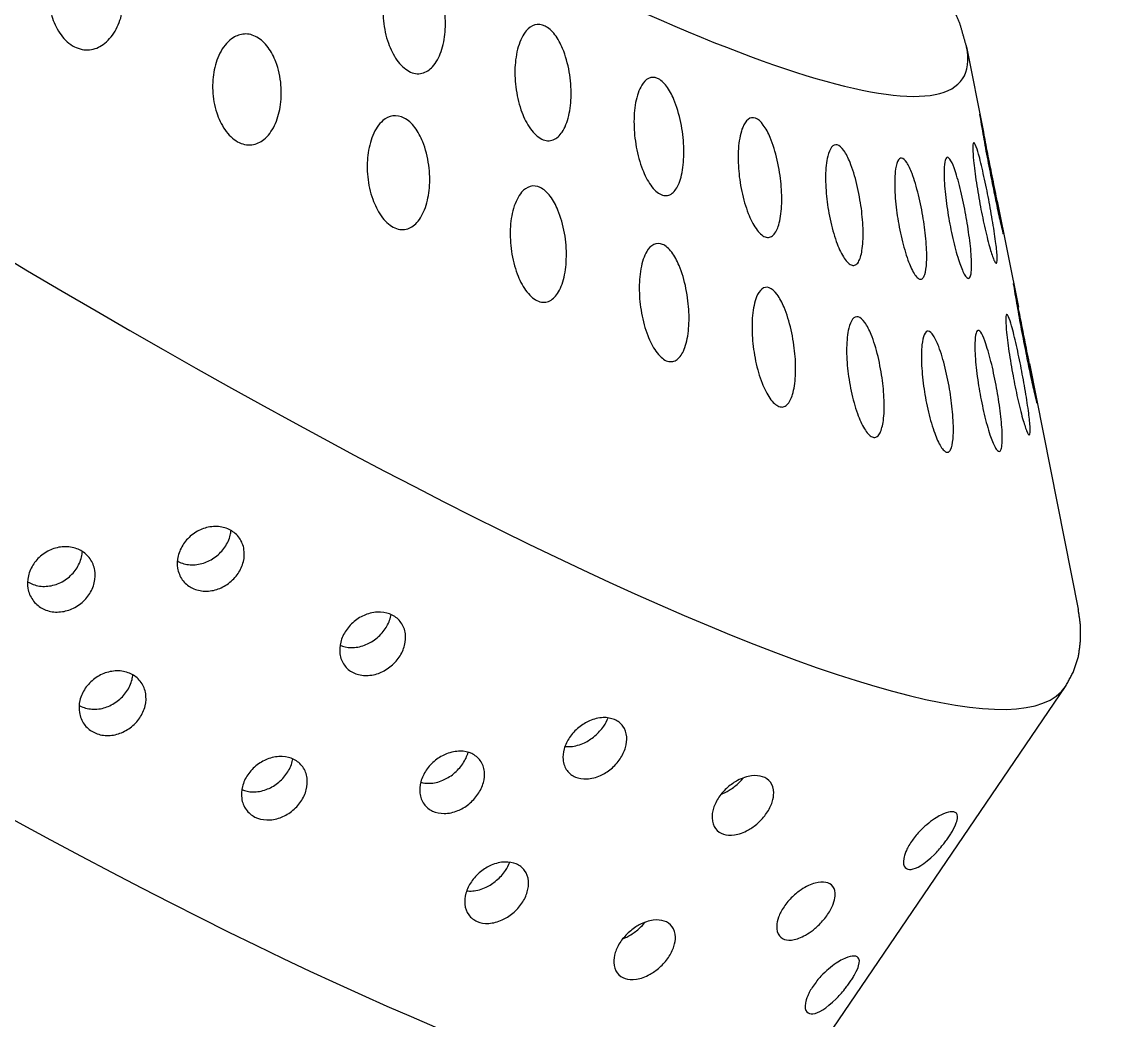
# Model space of a CAD drawing. Extents: x 646 to 726, y 789 to 934.
# Drawn here: x 694.213 to 695.345, y 829.822 to 830.87 of the extents above; entities that cross this region are included whole.
import ezdxf

# ---------------------------------------------------------------- set-up
doc = ezdxf.new("R2010")
doc.units = 0
doc.header["$MEASUREMENT"] = 0
for name, color, linetype in [('1', 4, 'Continuous'), ('1_CYAN', 4, 'Continuous'), ('DIM', 3, 'Continuous')]:
    doc.layers.add(name, color=color, linetype=linetype)

# ---------------------------------------------------------------- blocks, each defined once
blk = doc.blocks.new('SUCTION')
at = {"layer": '1'}
for p, q in [((0.4816, 1.9416), (-0.0272, 1.9337)), ((-0.2826, 1.7079), (-0.1012, 1.898)), ((-0.4023, 1.5824), (-0.324, 1.6645)), ((-0.5163, 1.4629), (-0.4533, 1.5289))]:
    blk.add_line(p, q, dxfattribs=at)
for centre, major_axis, start_param, end_param in [((0.0017, 0.059), (-0.0289, 1.8748), 3.141593, 6.283185), ((0.5106, 0.0668), (-0.0289, 1.8748), 3.141593, 6.283185), ((-0.4641, 0.0518), (-0.022, 1.427), 2.994561, 6.430217)]:
    blk.add_ellipse(centre, major_axis=major_axis, ratio=0.145722, start_param=start_param, end_param=end_param, dxfattribs=at)
for points in [[(-0.0272, 1.9337), (-0.0449, 1.9317), (-0.0614, 1.9264), (-0.0763, 1.9186), (-0.0895, 1.909), (-0.1012, 1.898)], [(-0.5163, 1.4629), (-0.5315, 1.4441), (-0.5446, 1.4227), (-0.5564, 1.3987), (-0.5673, 1.3717), (-0.5776, 1.3416), (-0.5874, 1.3084), (-0.5967, 1.272), (-0.6056, 1.2324), (-0.6141, 1.1898), (-0.6221, 1.1442), (-0.6297, 1.0957), (-0.6368, 1.0443), (-0.6435, 0.9903), (-0.6497, 0.9337), (-0.6554, 0.8747), (-0.6606, 0.8135), (-0.6653, 0.7502), (-0.6695, 0.685), (-0.6731, 0.6181), (-0.6762, 0.5496)]]:
    blk.add_open_spline(points, degree=1, dxfattribs=at)
at = {"layer": '1', "color": 3}
for points, knots in [([(0.199, 1.8952), (0.1967, 1.8952), (0.1945, 1.8952), (0.1901, 1.8955), (0.1879, 1.8957), (0.1818, 1.8966), (0.1782, 1.8973), (0.1679, 1.9), (0.1626, 1.9022), (0.1544, 1.9066), (0.1517, 1.9087), (0.1463, 1.9147), (0.1458, 1.919), (0.1562, 1.9226), (0.1592, 1.9234), (0.1646, 1.924), (0.166, 1.9241), (0.1691, 1.9243), (0.1708, 1.9244), (0.174, 1.9244), (0.1758, 1.9244), (0.1792, 1.9243), (0.1809, 1.9243), (0.1876, 1.9238), (0.1925, 1.9232), (0.2109, 1.92), (0.2192, 1.9159), (0.2246, 1.9099), (0.2255, 1.9077), (0.2245, 1.9032), (0.2226, 1.9008), (0.2163, 1.8979), (0.2139, 1.8971), (0.2091, 1.8961), (0.2073, 1.8958), (0.2034, 1.8954), (0.2013, 1.8952), (0.199, 1.8952)], [0, 0, 0, 0, 0.0069049, 0.0069049, 0.0138098, 0.0138098, 0.0276196, 0.0276196, 0.0621946, 0.0621946, 0.0967696, 0.0967696, 0.172591, 0.172591, 0.1905104, 0.1905104, 0.1954315, 0.1954315, 0.2003527, 0.2003527, 0.2052739, 0.2052739, 0.2101951, 0.2101951, 0.2281145, 0.2281145, 0.3039359, 0.3039359, 0.3385109, 0.3385109, 0.3730859, 0.3730859, 0.3868957, 0.3868957, 0.3938006, 0.3938006, 0.4007055, 0.4007055, 0.4007055, 0.4007055]), ([(0.3822, 1.898), (0.3799, 1.898), (0.3776, 1.8981), (0.3732, 1.8983), (0.3711, 1.8986), (0.365, 1.8994), (0.3614, 1.9002), (0.3511, 1.9028), (0.3458, 1.905), (0.3376, 1.9094), (0.3348, 1.9116), (0.3294, 1.9176), (0.3289, 1.9219), (0.3393, 1.9255), (0.3424, 1.9262), (0.3478, 1.9268), (0.3492, 1.927), (0.3522, 1.9272), (0.3539, 1.9272), (0.3572, 1.9273), (0.3589, 1.9273), (0.3624, 1.9272), (0.3641, 1.9271), (0.3708, 1.9267), (0.3756, 1.926), (0.3941, 1.9229), (0.4024, 1.9187), (0.4077, 1.9127), (0.4087, 1.9105), (0.4076, 1.906), (0.4058, 1.9036), (0.3995, 1.9008), (0.397, 1.8999), (0.3922, 1.8989), (0.3905, 1.8986), (0.3866, 1.8982), (0.3844, 1.8981), (0.3822, 1.898)], [0, 0, 0, 0, 0.0069049, 0.0069049, 0.0138098, 0.0138098, 0.0276196, 0.0276196, 0.0621946, 0.0621946, 0.0967696, 0.0967696, 0.172591, 0.172591, 0.1905104, 0.1905104, 0.1954315, 0.1954315, 0.2003527, 0.2003527, 0.2052739, 0.2052739, 0.2101951, 0.2101951, 0.2281145, 0.2281145, 0.3039359, 0.3039359, 0.3385109, 0.3385109, 0.3730859, 0.3730859, 0.3868957, 0.3868957, 0.3938006, 0.3938006, 0.4007055, 0.4007055, 0.4007055, 0.4007055]), ([(0.3316, 1.8252), (0.3294, 1.8251), (0.3271, 1.8252), (0.3225, 1.8257), (0.3203, 1.826), (0.3139, 1.8272), (0.31, 1.8284), (0.3009, 1.8319), (0.2962, 1.8348), (0.2892, 1.8406), (0.2869, 1.8435), (0.2843, 1.8491), (0.2839, 1.8521), (0.2857, 1.8578), (0.2879, 1.8605), (0.2937, 1.8638), (0.2964, 1.8649), (0.3015, 1.8662), (0.3034, 1.8665), (0.3075, 1.867), (0.3097, 1.8672), (0.3143, 1.8673), (0.3166, 1.8672), (0.3211, 1.8668), (0.3234, 1.8665), (0.3297, 1.8654), (0.3335, 1.8644), (0.3427, 1.8613), (0.3475, 1.8587), (0.3548, 1.8532), (0.3573, 1.8502), (0.3598, 1.8447), (0.3603, 1.8417), (0.3585, 1.8357), (0.3563, 1.8328), (0.3502, 1.829), (0.3474, 1.8278), (0.3421, 1.8263), (0.3402, 1.8259), (0.3361, 1.8254), (0.3339, 1.8252), (0.3316, 1.8252)], [0, 0, 0, 0, 0.0068348, 0.0068348, 0.0136695, 0.0136695, 0.027339, 0.027339, 0.0535624, 0.0535624, 0.0797858, 0.0797858, 0.1072813, 0.1072813, 0.1347768, 0.1347768, 0.1487269, 0.1487269, 0.155702, 0.155702, 0.162677, 0.162677, 0.1696521, 0.1696521, 0.1766272, 0.1766272, 0.1905773, 0.1905773, 0.2180728, 0.2180728, 0.2455682, 0.2455682, 0.2717917, 0.2717917, 0.2980151, 0.2980151, 0.3116846, 0.3116846, 0.3185193, 0.3185193, 0.3253541, 0.3253541, 0.3253541, 0.3253541]), ([(0.2769, 1.7033), (0.2724, 1.7032), (0.2676, 1.7038), (0.2588, 1.7059), (0.2547, 1.7075), (0.2463, 1.7117), (0.2422, 1.7149), (0.236, 1.7216), (0.234, 1.7251), (0.2321, 1.7316), (0.232, 1.7351), (0.2342, 1.7418), (0.2366, 1.745), (0.2424, 1.7492), (0.2454, 1.7508), (0.251, 1.7525), (0.2531, 1.7529), (0.2573, 1.7536), (0.2596, 1.7537), (0.2641, 1.7538), (0.2665, 1.7537), (0.2711, 1.7532), (0.2734, 1.7528), (0.28, 1.7513), (0.284, 1.7498), (0.2924, 1.7458), (0.2967, 1.7428), (0.303, 1.7362), (0.305, 1.7327), (0.307, 1.7262), (0.3071, 1.7227), (0.3049, 1.7158), (0.3025, 1.7126), (0.2966, 1.7081), (0.2935, 1.7065), (0.2859, 1.7041), (0.2814, 1.7034), (0.2769, 1.7033)], [0, 0, 0, 0, 0.0136716, 0.0136716, 0.0273431, 0.0273431, 0.0484006, 0.0484006, 0.0694582, 0.0694582, 0.0910856, 0.0910856, 0.1127131, 0.1127131, 0.1264894, 0.1264894, 0.1333775, 0.1333775, 0.1402657, 0.1402657, 0.1471538, 0.1471538, 0.154042, 0.154042, 0.1678183, 0.1678183, 0.1894457, 0.1894457, 0.2110732, 0.2110732, 0.2321307, 0.2321307, 0.2531882, 0.2531882, 0.2668598, 0.2668598, 0.2805313, 0.2805313, 0.2805313, 0.2805313]), ([(0.4601, 1.7061), (0.4556, 1.7061), (0.4508, 1.7066), (0.4419, 1.7088), (0.4378, 1.7103), (0.4295, 1.7145), (0.4253, 1.7177), (0.4191, 1.7244), (0.4172, 1.7279), (0.4152, 1.7344), (0.4151, 1.738), (0.4174, 1.7446), (0.4197, 1.7478), (0.4255, 1.752), (0.4286, 1.7536), (0.4342, 1.7553), (0.4362, 1.7557), (0.4405, 1.7564), (0.4427, 1.7566), (0.4473, 1.7566), (0.4496, 1.7565), (0.4542, 1.756), (0.4565, 1.7556), (0.4632, 1.7541), (0.4672, 1.7526), (0.4756, 1.7487), (0.4798, 1.7456), (0.4861, 1.739), (0.4882, 1.7355), (0.4901, 1.729), (0.4902, 1.7255), (0.488, 1.7187), (0.4857, 1.7154), (0.4798, 1.711), (0.4766, 1.7093), (0.469, 1.7069), (0.4646, 1.7062), (0.4601, 1.7061)], [0, 0, 0, 0, 0.0136716, 0.0136716, 0.0273431, 0.0273431, 0.0484006, 0.0484006, 0.0694582, 0.0694582, 0.0910856, 0.0910856, 0.1127131, 0.1127131, 0.1264894, 0.1264894, 0.1333775, 0.1333775, 0.1402657, 0.1402657, 0.1471538, 0.1471538, 0.154042, 0.154042, 0.1678183, 0.1678183, 0.1894457, 0.1894457, 0.2110732, 0.2110732, 0.2321307, 0.2321307, 0.2531882, 0.2531882, 0.2668598, 0.2668598, 0.2805313, 0.2805313, 0.2805313, 0.2805313]), ([(-0.2732, 1.704), (-0.2678, 1.7095), (-0.2619, 1.7156), (-0.2501, 1.7272), (-0.2443, 1.7328), (-0.2352, 1.7411), (-0.231, 1.7448), (-0.2262, 1.7485), (-0.2248, 1.7495), (-0.2226, 1.7508), (-0.2218, 1.7512), (-0.2209, 1.7511), (-0.2207, 1.7508), (-0.2211, 1.7494), (-0.2216, 1.7484), (-0.224, 1.7445), (-0.2267, 1.7408), (-0.2335, 1.7323), (-0.2383, 1.7268), (-0.2488, 1.7151), (-0.2545, 1.709), (-0.2656, 1.6976), (-0.2719, 1.6913), (-0.2842, 1.6795), (-0.2902, 1.674), (-0.2989, 1.6666), (-0.3024, 1.6637), (-0.3078, 1.6598), (-0.3097, 1.6587), (-0.3114, 1.6588), (-0.3111, 1.6599), (-0.3086, 1.664), (-0.3065, 1.6669), (-0.3003, 1.6744), (-0.2955, 1.68), (-0.2847, 1.6918), (-0.2788, 1.6981), (-0.2732, 1.704)], [0, 0, 0, 0, 0.0233552, 0.0233552, 0.0467103, 0.0467103, 0.0658795, 0.0658795, 0.0754641, 0.0754641, 0.0850487, 0.0850487, 0.0946332, 0.0946332, 0.1042178, 0.1042178, 0.123387, 0.123387, 0.1467421, 0.1467421, 0.1700973, 0.1700973, 0.1945396, 0.1945396, 0.2189818, 0.2189818, 0.2355966, 0.2355966, 0.2522113, 0.2522113, 0.2688261, 0.2688261, 0.2854408, 0.2854408, 0.3098831, 0.3098831, 0.3343253, 0.3343253, 0.3343253, 0.3343253]), ([(-0.3042, 1.6852), (-0.299, 1.6907), (-0.2931, 1.6968), (-0.2816, 1.7089), (-0.2759, 1.7149), (-0.2669, 1.7242), (-0.2629, 1.7285), (-0.2581, 1.7333), (-0.2568, 1.7347), (-0.2546, 1.7368), (-0.2539, 1.7376), (-0.2529, 1.7384), (-0.2528, 1.7384), (-0.2532, 1.7378), (-0.2537, 1.7372), (-0.256, 1.7345), (-0.2587, 1.7315), (-0.2653, 1.7241), (-0.27, 1.719), (-0.2803, 1.708), (-0.2859, 1.7021), (-0.2968, 1.6907), (-0.303, 1.6843), (-0.3151, 1.6719), (-0.321, 1.6659), (-0.3295, 1.6574), (-0.3329, 1.654), (-0.3382, 1.6488), (-0.3401, 1.647), (-0.3417, 1.6456), (-0.3414, 1.646), (-0.339, 1.6486), (-0.3369, 1.6509), (-0.3309, 1.6573), (-0.3261, 1.6623), (-0.3155, 1.6734), (-0.3097, 1.6794), (-0.3042, 1.6852)], [0, 0, 0, 0, 0.0233552, 0.0233552, 0.0467103, 0.0467103, 0.0658795, 0.0658795, 0.0754641, 0.0754641, 0.0850487, 0.0850487, 0.0946332, 0.0946332, 0.1042178, 0.1042178, 0.123387, 0.123387, 0.1467421, 0.1467421, 0.1700973, 0.1700973, 0.1945396, 0.1945396, 0.2189818, 0.2189818, 0.2355966, 0.2355966, 0.2522113, 0.2522113, 0.2688261, 0.2688261, 0.2854408, 0.2854408, 0.3098831, 0.3098831, 0.3343253, 0.3343253, 0.3343253, 0.3343253]), ([(-0.2416, 1.6945), (-0.2362, 1.7001), (-0.2301, 1.706), (-0.2181, 1.7169), (-0.2122, 1.722), (-0.2029, 1.7292), (-0.1987, 1.7322), (-0.1938, 1.7348), (-0.1923, 1.7354), (-0.1901, 1.7359), (-0.1893, 1.7358), (-0.1884, 1.7349), (-0.1883, 1.7341), (-0.1886, 1.7319), (-0.1892, 1.7305), (-0.1916, 1.7256), (-0.1944, 1.7213), (-0.2014, 1.7119), (-0.2062, 1.7059), (-0.217, 1.6938), (-0.2228, 1.6876), (-0.2341, 1.6764), (-0.2405, 1.6703), (-0.2531, 1.6593), (-0.2592, 1.6544), (-0.268, 1.6482), (-0.2715, 1.6459), (-0.2771, 1.6434), (-0.279, 1.6431), (-0.2806, 1.6446), (-0.2804, 1.6464), (-0.2778, 1.6518), (-0.2756, 1.6552), (-0.2693, 1.6638), (-0.2644, 1.6699), (-0.2534, 1.6823), (-0.2473, 1.6887), (-0.2416, 1.6945)], [0, 0, 0, 0, 0.0233552, 0.0233552, 0.0467103, 0.0467103, 0.0658795, 0.0658795, 0.0754641, 0.0754641, 0.0850487, 0.0850487, 0.0946332, 0.0946332, 0.1042178, 0.1042178, 0.123387, 0.123387, 0.1467421, 0.1467421, 0.1700973, 0.1700973, 0.1945396, 0.1945396, 0.2189818, 0.2189818, 0.2355966, 0.2355966, 0.2522113, 0.2522113, 0.2688261, 0.2688261, 0.2854408, 0.2854408, 0.3098831, 0.3098831, 0.3343253, 0.3343253, 0.3343253, 0.3343253]), ([(0.2734, 1.7034), (0.2709, 1.705), (0.268, 1.7066), (0.2616, 1.7093), (0.2577, 1.7106), (0.2511, 1.712), (0.2489, 1.7123), (0.2462, 1.7126), (0.2459, 1.7126), (0.2456, 1.7126)], [0.10627562, 0.10627562, 0.10627562, 0.10627562, 0.12011122, 0.12011122, 0.13392931, 0.13392931, 0.14083836, 0.14083836, 0.14184706, 0.14184706, 0.14184706, 0.14184706]), ([(0.4565, 1.7062), (0.454, 1.7079), (0.4512, 1.7094), (0.4448, 1.7121), (0.4408, 1.7134), (0.4343, 1.7148), (0.432, 1.7151), (0.4294, 1.7154), (0.429, 1.7154), (0.4287, 1.7155)], [0.10627562, 0.10627562, 0.10627562, 0.10627562, 0.12011122, 0.12011122, 0.13392931, 0.13392931, 0.14083836, 0.14083836, 0.14184706, 0.14184706, 0.14184706, 0.14184706]), ([(-0.2101, 1.657), (-0.2045, 1.6625), (-0.1983, 1.6681), (-0.1861, 1.6782), (-0.1801, 1.6827), (-0.1707, 1.6886), (-0.1664, 1.6909), (-0.1614, 1.6923), (-0.16, 1.6925), (-0.1578, 1.6922), (-0.157, 1.6917), (-0.1561, 1.69), (-0.1559, 1.6888), (-0.1564, 1.6858), (-0.1569, 1.684), (-0.1594, 1.6781), (-0.1623, 1.6733), (-0.1694, 1.6631), (-0.1744, 1.6568), (-0.1854, 1.6444), (-0.1913, 1.6383), (-0.2028, 1.6274), (-0.2094, 1.6217), (-0.2221, 1.6117), (-0.2284, 1.6074), (-0.2373, 1.6025), (-0.2409, 1.6009), (-0.2465, 1.5997), (-0.2484, 1.6002), (-0.25, 1.6031), (-0.2497, 1.6057), (-0.2471, 1.6122), (-0.2448, 1.6162), (-0.2384, 1.6257), (-0.2333, 1.6321), (-0.2221, 1.645), (-0.2159, 1.6514), (-0.2101, 1.657)], [0, 0, 0, 0, 0.0233552, 0.0233552, 0.0467103, 0.0467103, 0.0658795, 0.0658795, 0.0754641, 0.0754641, 0.0850487, 0.0850487, 0.0946332, 0.0946332, 0.1042178, 0.1042178, 0.123387, 0.123387, 0.1467421, 0.1467421, 0.1700973, 0.1700973, 0.1945396, 0.1945396, 0.2189818, 0.2189818, 0.2355966, 0.2355966, 0.2522113, 0.2522113, 0.2688261, 0.2688261, 0.2854408, 0.2854408, 0.3098831, 0.3098831, 0.3343253, 0.3343253, 0.3343253, 0.3343253]), ([(-0.4007, 1.5719), (-0.3953, 1.5775), (-0.3893, 1.5835), (-0.3776, 1.5952), (-0.3718, 1.6007), (-0.3626, 1.6091), (-0.3585, 1.6128), (-0.3536, 1.6166), (-0.3522, 1.6175), (-0.35, 1.6189), (-0.3492, 1.6192), (-0.3483, 1.6192), (-0.3482, 1.6188), (-0.3485, 1.6174), (-0.349, 1.6164), (-0.3514, 1.6125), (-0.3541, 1.6088), (-0.361, 1.6003), (-0.3658, 1.5947), (-0.3763, 1.583), (-0.382, 1.5769), (-0.3931, 1.5655), (-0.3994, 1.5593), (-0.4117, 1.5475), (-0.4177, 1.542), (-0.4264, 1.5346), (-0.4298, 1.5317), (-0.4353, 1.5278), (-0.4372, 1.5268), (-0.4388, 1.5268), (-0.4385, 1.528), (-0.4361, 1.532), (-0.4339, 1.5349), (-0.4278, 1.5424), (-0.4229, 1.5479), (-0.4122, 1.5598), (-0.4063, 1.5661), (-0.4007, 1.5719)], [0, 0, 0, 0, 0.023389, 0.023389, 0.0467779, 0.0467779, 0.0659746, 0.0659746, 0.0755729, 0.0755729, 0.0851712, 0.0851712, 0.0947696, 0.0947696, 0.1043679, 0.1043679, 0.1235645, 0.1235645, 0.1469535, 0.1469535, 0.1703425, 0.1703425, 0.1947513, 0.1947513, 0.2191601, 0.2191601, 0.2357472, 0.2357472, 0.2523342, 0.2523342, 0.2689213, 0.2689213, 0.2855084, 0.2855084, 0.3099172, 0.3099172, 0.334326, 0.334326, 0.334326, 0.334326]), ([(-0.1791, 1.5922), (-0.1735, 1.5974), (-0.1671, 1.6026), (-0.1548, 1.6117), (-0.1487, 1.6155), (-0.1391, 1.6201), (-0.1348, 1.6216), (-0.1298, 1.6219), (-0.1284, 1.6216), (-0.1261, 1.6205), (-0.1253, 1.6195), (-0.1244, 1.6171), (-0.1243, 1.6155), (-0.1248, 1.6118), (-0.1254, 1.6097), (-0.128, 1.6029), (-0.131, 1.5977), (-0.1383, 1.5868), (-0.1434, 1.5803), (-0.1546, 1.5679), (-0.1607, 1.5619), (-0.1724, 1.5515), (-0.179, 1.5462), (-0.192, 1.5374), (-0.1983, 1.5339), (-0.2073, 1.5303), (-0.211, 1.5294), (-0.2165, 1.5297), (-0.2185, 1.5309), (-0.22, 1.5352), (-0.2197, 1.5384), (-0.217, 1.546), (-0.2146, 1.5504), (-0.208, 1.5607), (-0.2028, 1.5674), (-0.1913, 1.5804), (-0.1851, 1.5867), (-0.1791, 1.5922)], [0, 0, 0, 0, 0.0233552, 0.0233552, 0.0467103, 0.0467103, 0.0658795, 0.0658795, 0.0754641, 0.0754641, 0.0850487, 0.0850487, 0.0946332, 0.0946332, 0.1042178, 0.1042178, 0.123387, 0.123387, 0.1467421, 0.1467421, 0.1700973, 0.1700973, 0.1945396, 0.1945396, 0.2189818, 0.2189818, 0.2355966, 0.2355966, 0.2522113, 0.2522113, 0.2688261, 0.2688261, 0.2854408, 0.2854408, 0.3098831, 0.3098831, 0.3343253, 0.3343253, 0.3343253, 0.3343253]), ([(-0.4293, 1.5541), (-0.424, 1.5596), (-0.4181, 1.5658), (-0.4066, 1.5779), (-0.4009, 1.5839), (-0.3919, 1.5932), (-0.3879, 1.5975), (-0.3831, 1.6023), (-0.3818, 1.6037), (-0.3796, 1.6058), (-0.3788, 1.6066), (-0.3779, 1.6074), (-0.3778, 1.6074), (-0.3781, 1.6069), (-0.3786, 1.6062), (-0.381, 1.6035), (-0.3837, 1.6005), (-0.3903, 1.5931), (-0.395, 1.588), (-0.4053, 1.577), (-0.411, 1.571), (-0.4218, 1.5597), (-0.428, 1.5533), (-0.4401, 1.5409), (-0.446, 1.5349), (-0.4545, 1.5264), (-0.4579, 1.523), (-0.4632, 1.5178), (-0.4651, 1.516), (-0.4667, 1.5146), (-0.4664, 1.515), (-0.464, 1.5177), (-0.4619, 1.5199), (-0.4559, 1.5263), (-0.4511, 1.5313), (-0.4405, 1.5423), (-0.4347, 1.5484), (-0.4293, 1.5541)], [0, 0, 0, 0, 0.023389, 0.023389, 0.0467779, 0.0467779, 0.0659746, 0.0659746, 0.0755729, 0.0755729, 0.0851712, 0.0851712, 0.0947696, 0.0947696, 0.1043679, 0.1043679, 0.1235645, 0.1235645, 0.1469535, 0.1469535, 0.1703425, 0.1703425, 0.1947513, 0.1947513, 0.2191601, 0.2191601, 0.2357472, 0.2357472, 0.2523342, 0.2523342, 0.2689213, 0.2689213, 0.2855084, 0.2855084, 0.3099172, 0.3099172, 0.334326, 0.334326, 0.334326, 0.334326]), ([(-0.3716, 1.5637), (-0.3661, 1.5692), (-0.36, 1.5751), (-0.3481, 1.5861), (-0.3422, 1.5912), (-0.3328, 1.5984), (-0.3286, 1.6014), (-0.3237, 1.604), (-0.3223, 1.6046), (-0.3201, 1.6051), (-0.3193, 1.605), (-0.3183, 1.6042), (-0.3182, 1.6034), (-0.3186, 1.6012), (-0.3191, 1.5997), (-0.3215, 1.5948), (-0.3243, 1.5905), (-0.3313, 1.581), (-0.3362, 1.5751), (-0.3469, 1.5629), (-0.3528, 1.5568), (-0.364, 1.5455), (-0.3705, 1.5395), (-0.383, 1.5285), (-0.3891, 1.5236), (-0.3979, 1.5174), (-0.4015, 1.5151), (-0.407, 1.5126), (-0.4089, 1.5123), (-0.4106, 1.5138), (-0.4103, 1.5157), (-0.4078, 1.521), (-0.4055, 1.5244), (-0.3993, 1.533), (-0.3943, 1.539), (-0.3833, 1.5515), (-0.3773, 1.5579), (-0.3716, 1.5637)], [0, 0, 0, 0, 0.023389, 0.023389, 0.0467779, 0.0467779, 0.0659746, 0.0659746, 0.0755729, 0.0755729, 0.0851712, 0.0851712, 0.0947696, 0.0947696, 0.1043679, 0.1043679, 0.1235645, 0.1235645, 0.1469535, 0.1469535, 0.1703425, 0.1703425, 0.1947513, 0.1947513, 0.2191601, 0.2191601, 0.2357472, 0.2357472, 0.2523342, 0.2523342, 0.2689213, 0.2689213, 0.2855084, 0.2855084, 0.3099172, 0.3099172, 0.334326, 0.334326, 0.334326, 0.334326]), ([(0.3157, 1.5391), (0.3111, 1.539), (0.3063, 1.5397), (0.2972, 1.5422), (0.293, 1.5441), (0.2852, 1.5488), (0.2814, 1.5522), (0.2758, 1.5595), (0.2741, 1.5633), (0.2726, 1.5705), (0.2727, 1.5744), (0.2752, 1.5817), (0.2776, 1.5851), (0.2834, 1.5899), (0.2867, 1.5919), (0.2946, 1.5946), (0.2992, 1.5953), (0.3083, 1.5955), (0.3132, 1.5949), (0.3222, 1.5924), (0.3264, 1.5906), (0.3342, 1.586), (0.3381, 1.5827), (0.3437, 1.5755), (0.3455, 1.5716), (0.347, 1.5645), (0.3469, 1.5606), (0.3444, 1.5532), (0.342, 1.5497), (0.3362, 1.5448), (0.3328, 1.5427), (0.3248, 1.54), (0.3202, 1.5392), (0.3157, 1.5391)], [0, 0, 0, 0, 0.0137254, 0.0137254, 0.0274508, 0.0274508, 0.0453851, 0.0453851, 0.0633195, 0.0633195, 0.0815469, 0.0815469, 0.0997743, 0.0997743, 0.1135448, 0.1135448, 0.1273153, 0.1273153, 0.1410857, 0.1410857, 0.1548562, 0.1548562, 0.1730836, 0.1730836, 0.191311, 0.191311, 0.2092454, 0.2092454, 0.2271798, 0.2271798, 0.2409052, 0.2409052, 0.2546305, 0.2546305, 0.2546305, 0.2546305]), ([(0.4988, 1.5419), (0.4943, 1.5419), (0.4894, 1.5425), (0.4803, 1.545), (0.4761, 1.5469), (0.4683, 1.5517), (0.4645, 1.5551), (0.459, 1.5623), (0.4572, 1.5662), (0.4557, 1.5733), (0.4558, 1.5772), (0.4583, 1.5845), (0.4607, 1.5879), (0.4665, 1.5928), (0.4699, 1.5947), (0.4778, 1.5974), (0.4823, 1.5982), (0.4914, 1.5983), (0.4963, 1.5977), (0.5053, 1.5953), (0.5095, 1.5934), (0.5174, 1.5888), (0.5212, 1.5855), (0.5269, 1.5783), (0.5286, 1.5745), (0.5302, 1.5673), (0.5301, 1.5634), (0.5276, 1.556), (0.5252, 1.5526), (0.5193, 1.5476), (0.5159, 1.5456), (0.5079, 1.5428), (0.5033, 1.542), (0.4988, 1.5419)], [0, 0, 0, 0, 0.0137254, 0.0137254, 0.0274508, 0.0274508, 0.0453851, 0.0453851, 0.0633195, 0.0633195, 0.0815469, 0.0815469, 0.0997743, 0.0997743, 0.1135448, 0.1135448, 0.1273153, 0.1273153, 0.1410857, 0.1410857, 0.1548562, 0.1548562, 0.1730836, 0.1730836, 0.191311, 0.191311, 0.2092454, 0.2092454, 0.2271798, 0.2271798, 0.2409052, 0.2409052, 0.2546305, 0.2546305, 0.2546305, 0.2546305]), ([(-0.3426, 1.5296), (-0.337, 1.535), (-0.3308, 1.5407), (-0.3186, 1.5508), (-0.3126, 1.5553), (-0.3031, 1.5613), (-0.2988, 1.5635), (-0.2939, 1.565), (-0.2924, 1.5652), (-0.2902, 1.5648), (-0.2894, 1.5643), (-0.2885, 1.5626), (-0.2883, 1.5614), (-0.2888, 1.5585), (-0.2893, 1.5567), (-0.2918, 1.5507), (-0.2947, 1.5459), (-0.3019, 1.5357), (-0.3069, 1.5294), (-0.3178, 1.517), (-0.3238, 1.5109), (-0.3353, 1.5), (-0.3418, 1.4943), (-0.3546, 1.4843), (-0.3608, 1.48), (-0.3697, 1.4751), (-0.3733, 1.4735), (-0.3789, 1.4724), (-0.3808, 1.4729), (-0.3824, 1.4758), (-0.3821, 1.4783), (-0.3795, 1.4849), (-0.3772, 1.4888), (-0.3708, 1.4983), (-0.3657, 1.5047), (-0.3545, 1.5175), (-0.3484, 1.5239), (-0.3426, 1.5296)], [0, 0, 0, 0, 0.023389, 0.023389, 0.0467779, 0.0467779, 0.0659746, 0.0659746, 0.0755729, 0.0755729, 0.0851712, 0.0851712, 0.0947696, 0.0947696, 0.1043679, 0.1043679, 0.1235645, 0.1235645, 0.1469535, 0.1469535, 0.1703425, 0.1703425, 0.1947513, 0.1947513, 0.2191601, 0.2191601, 0.2357472, 0.2357472, 0.2523342, 0.2523342, 0.2689213, 0.2689213, 0.2855084, 0.2855084, 0.3099172, 0.3099172, 0.334326, 0.334326, 0.334326, 0.334326]), ([(0.3262, 1.5406), (0.3253, 1.5423), (0.3242, 1.5441), (0.3199, 1.5493), (0.3159, 1.5525), (0.3079, 1.557), (0.3038, 1.5587), (0.2948, 1.561), (0.2899, 1.5616), (0.2821, 1.5615), (0.2788, 1.5611), (0.2757, 1.5604)], [0.07459591, 0.07459591, 0.07459591, 0.07459591, 0.08376941, 0.08376941, 0.10280122, 0.10280122, 0.11656798, 0.11656798, 0.13033474, 0.13033474, 0.14038295, 0.14038295, 0.14038295, 0.14038295]), ([(0.5094, 1.5434), (0.5085, 1.5451), (0.5073, 1.5469), (0.503, 1.5521), (0.4991, 1.5554), (0.4911, 1.5598), (0.4869, 1.5615), (0.4779, 1.5639), (0.4731, 1.5645), (0.4652, 1.5643), (0.4619, 1.5639), (0.4588, 1.5632)], [0.07459591, 0.07459591, 0.07459591, 0.07459591, 0.08376941, 0.08376941, 0.10280122, 0.10280122, 0.11656798, 0.11656798, 0.13033474, 0.13033474, 0.14038295, 0.14038295, 0.14038295, 0.14038295]), ([(-0.1493, 1.501), (-0.1435, 1.5059), (-0.1371, 1.5107), (-0.1245, 1.5186), (-0.1184, 1.5217), (-0.1087, 1.5249), (-0.1043, 1.5256), (-0.0993, 1.5246), (-0.0979, 1.524), (-0.0957, 1.522), (-0.0949, 1.5207), (-0.0941, 1.5174), (-0.094, 1.5155), (-0.0945, 1.5112), (-0.0951, 1.5088), (-0.0979, 1.5012), (-0.101, 1.4956), (-0.1085, 1.4842), (-0.1137, 1.4777), (-0.1251, 1.4655), (-0.1313, 1.4598), (-0.1432, 1.4501), (-0.1499, 1.4453), (-0.1631, 1.4377), (-0.1695, 1.435), (-0.1786, 1.4329), (-0.1822, 1.4327), (-0.1878, 1.4344), (-0.1898, 1.4363), (-0.1912, 1.4419), (-0.1908, 1.4457), (-0.188, 1.4543), (-0.1855, 1.4591), (-0.1787, 1.47), (-0.1734, 1.4768), (-0.1617, 1.4897), (-0.1553, 1.4958), (-0.1493, 1.501)], [0, 0, 0, 0, 0.0233552, 0.0233552, 0.0467103, 0.0467103, 0.0658795, 0.0658795, 0.0754641, 0.0754641, 0.0850487, 0.0850487, 0.0946332, 0.0946332, 0.1042178, 0.1042178, 0.123387, 0.123387, 0.1467421, 0.1467421, 0.1700973, 0.1700973, 0.1945396, 0.1945396, 0.2189818, 0.2189818, 0.2355966, 0.2355966, 0.2522113, 0.2522113, 0.2688261, 0.2688261, 0.2854408, 0.2854408, 0.3098831, 0.3098831, 0.3343253, 0.3343253, 0.3343253, 0.3343253]), ([(-0.314, 1.4703), (-0.3083, 1.4755), (-0.302, 1.4808), (-0.2896, 1.4899), (-0.2835, 1.4937), (-0.274, 1.4983), (-0.2696, 1.4998), (-0.2646, 1.5001), (-0.2632, 1.4998), (-0.261, 1.4987), (-0.2602, 1.4977), (-0.2593, 1.4953), (-0.2592, 1.4937), (-0.2596, 1.49), (-0.2602, 1.4879), (-0.2629, 1.4811), (-0.2658, 1.4758), (-0.2731, 1.4649), (-0.2783, 1.4584), (-0.2895, 1.446), (-0.2955, 1.44), (-0.3072, 1.4297), (-0.3139, 1.4244), (-0.3268, 1.4156), (-0.3332, 1.412), (-0.3422, 1.4085), (-0.3458, 1.4076), (-0.3514, 1.4079), (-0.3533, 1.4091), (-0.3549, 1.4134), (-0.3545, 1.4166), (-0.3518, 1.4242), (-0.3494, 1.4286), (-0.3428, 1.4389), (-0.3377, 1.4455), (-0.3262, 1.4585), (-0.3199, 1.4648), (-0.314, 1.4703)], [0, 0, 0, 0, 0.023389, 0.023389, 0.0467779, 0.0467779, 0.0659746, 0.0659746, 0.0755729, 0.0755729, 0.0851712, 0.0851712, 0.0947696, 0.0947696, 0.1043679, 0.1043679, 0.1235645, 0.1235645, 0.1469535, 0.1469535, 0.1703425, 0.1703425, 0.1947513, 0.1947513, 0.2191601, 0.2191601, 0.2357472, 0.2357472, 0.2523342, 0.2523342, 0.2689213, 0.2689213, 0.2855084, 0.2855084, 0.3099172, 0.3099172, 0.334326, 0.334326, 0.334326, 0.334326]), ([(0.4303, 1.4359), (0.4258, 1.4359), (0.4209, 1.4365), (0.4117, 1.4392), (0.4075, 1.4413), (0.3999, 1.4463), (0.3962, 1.4498), (0.3909, 1.4572), (0.3893, 1.4612), (0.388, 1.4687), (0.3882, 1.4727), (0.3908, 1.4803), (0.3932, 1.4838), (0.399, 1.4889), (0.4025, 1.491), (0.4106, 1.4939), (0.4152, 1.4947), (0.4243, 1.4948), (0.4292, 1.4942), (0.4383, 1.4915), (0.4426, 1.4896), (0.4502, 1.4847), (0.4539, 1.4813), (0.4592, 1.4738), (0.4609, 1.4698), (0.4622, 1.4624), (0.462, 1.4583), (0.4594, 1.4507), (0.457, 1.4472), (0.4512, 1.4419), (0.4476, 1.4398), (0.4395, 1.4368), (0.4348, 1.436), (0.4303, 1.4359)], [0, 0, 0, 0, 0.0137586, 0.0137586, 0.0275172, 0.0275172, 0.044295, 0.044295, 0.0610729, 0.0610729, 0.0780627, 0.0780627, 0.0950526, 0.0950526, 0.108841, 0.108841, 0.1226293, 0.1226293, 0.1364177, 0.1364177, 0.1502061, 0.1502061, 0.167196, 0.167196, 0.1841858, 0.1841858, 0.2009637, 0.2009637, 0.2177415, 0.2177415, 0.2315001, 0.2315001, 0.2452587, 0.2452587, 0.2452587, 0.2452587]), ([(0.444, 1.4385), (0.4431, 1.4412), (0.4416, 1.4439), (0.437, 1.4502), (0.4332, 1.4536), (0.4255, 1.4583), (0.4213, 1.4603), (0.4122, 1.4628), (0.4073, 1.4634), (0.3982, 1.4633), (0.3936, 1.4625), (0.3896, 1.4611)], [0.06697775, 0.06697775, 0.06697775, 0.06697775, 0.07946388, 0.07946388, 0.09696122, 0.09696122, 0.11074218, 0.11074218, 0.12452314, 0.12452314, 0.13823061, 0.13823061, 0.13823061, 0.13823061]), ([(-0.2865, 1.3867), (-0.2807, 1.3916), (-0.2743, 1.3964), (-0.2617, 1.4044), (-0.2556, 1.4075), (-0.2459, 1.4107), (-0.2415, 1.4114), (-0.2365, 1.4104), (-0.2351, 1.4098), (-0.2329, 1.4078), (-0.2321, 1.4065), (-0.2312, 1.4032), (-0.2311, 1.4013), (-0.2317, 1.397), (-0.2323, 1.3946), (-0.2351, 1.387), (-0.2381, 1.3814), (-0.2457, 1.37), (-0.2509, 1.3634), (-0.2623, 1.3512), (-0.2685, 1.3455), (-0.2804, 1.3358), (-0.2872, 1.331), (-0.3003, 1.3235), (-0.3067, 1.3208), (-0.3158, 1.3187), (-0.3194, 1.3185), (-0.325, 1.3202), (-0.3269, 1.3221), (-0.3284, 1.3277), (-0.328, 1.3315), (-0.3251, 1.3401), (-0.3227, 1.3449), (-0.3159, 1.3557), (-0.3106, 1.3625), (-0.2989, 1.3755), (-0.2925, 1.3816), (-0.2865, 1.3867)], [0, 0, 0, 0, 0.023389, 0.023389, 0.0467779, 0.0467779, 0.0659746, 0.0659746, 0.0755729, 0.0755729, 0.0851712, 0.0851712, 0.0947696, 0.0947696, 0.1043679, 0.1043679, 0.1235645, 0.1235645, 0.1469535, 0.1469535, 0.1703425, 0.1703425, 0.1947513, 0.1947513, 0.2191601, 0.2191601, 0.2357472, 0.2357472, 0.2523342, 0.2523342, 0.2689213, 0.2689213, 0.2855084, 0.2855084, 0.3099172, 0.3099172, 0.334326, 0.334326, 0.334326, 0.334326]), ([(-0.121, 1.385), (-0.1151, 1.3895), (-0.1086, 1.3938), (-0.0959, 1.4004), (-0.0897, 1.4027), (-0.0799, 1.4045), (-0.0756, 1.4044), (-0.0706, 1.4022), (-0.0692, 1.4012), (-0.067, 1.3984), (-0.0662, 1.3967), (-0.0654, 1.3928), (-0.0654, 1.3906), (-0.066, 1.3856), (-0.0667, 1.383), (-0.0696, 1.3748), (-0.0727, 1.3689), (-0.0805, 1.3573), (-0.0858, 1.3508), (-0.0975, 1.3389), (-0.1038, 1.3336), (-0.1159, 1.3247), (-0.1227, 1.3205), (-0.136, 1.3144), (-0.1424, 1.3125), (-0.1516, 1.3119), (-0.1552, 1.3124), (-0.1608, 1.3155), (-0.1627, 1.3181), (-0.1641, 1.3249), (-0.1636, 1.3293), (-0.1606, 1.3387), (-0.158, 1.3437), (-0.151, 1.355), (-0.1456, 1.3618), (-0.1336, 1.3745), (-0.1271, 1.3803), (-0.121, 1.385)], [0, 0, 0, 0, 0.0233552, 0.0233552, 0.0467103, 0.0467103, 0.0658795, 0.0658795, 0.0754641, 0.0754641, 0.0850487, 0.0850487, 0.0946332, 0.0946332, 0.1042178, 0.1042178, 0.123387, 0.123387, 0.1467421, 0.1467421, 0.1700973, 0.1700973, 0.1945396, 0.1945396, 0.2189818, 0.2189818, 0.2355966, 0.2355966, 0.2522113, 0.2522113, 0.2688261, 0.2688261, 0.2854408, 0.2854408, 0.3098831, 0.3098831, 0.3343253, 0.3343253, 0.3343253, 0.3343253]), ([(0.5418, 1.2856), (0.5373, 1.2855), (0.5323, 1.2862), (0.5231, 1.2892), (0.5189, 1.2914), (0.5114, 1.2967), (0.508, 1.3002), (0.503, 1.308), (0.5015, 1.3121), (0.5003, 1.3199), (0.5007, 1.3242), (0.5034, 1.332), (0.5058, 1.3356), (0.5117, 1.341), (0.5153, 1.3433), (0.5236, 1.3464), (0.5282, 1.3472), (0.5374, 1.3474), (0.5423, 1.3467), (0.5515, 1.3438), (0.5558, 1.3417), (0.5632, 1.3365), (0.5667, 1.3329), (0.5717, 1.3252), (0.5733, 1.3211), (0.5744, 1.3133), (0.5741, 1.3091), (0.5714, 1.3012), (0.5689, 1.2976), (0.5631, 1.292), (0.5594, 1.2897), (0.5511, 1.2865), (0.5464, 1.2857), (0.5418, 1.2856)], [0, 0, 0, 0, 0.0137992, 0.0137992, 0.0275983, 0.0275983, 0.0432499, 0.0432499, 0.0589015, 0.0589015, 0.0746941, 0.0746941, 0.0904868, 0.0904868, 0.1043038, 0.1043038, 0.1181207, 0.1181207, 0.1319377, 0.1319377, 0.1457547, 0.1457547, 0.1615473, 0.1615473, 0.17734, 0.17734, 0.1929915, 0.1929915, 0.2086431, 0.2086431, 0.2224423, 0.2224423, 0.2362415, 0.2362415, 0.2362415, 0.2362415]), ([(0.3587, 1.2828), (0.3541, 1.2827), (0.3492, 1.2834), (0.34, 1.2863), (0.3357, 1.2885), (0.3283, 1.2938), (0.3248, 1.2974), (0.3199, 1.3052), (0.3183, 1.3093), (0.3172, 1.3171), (0.3175, 1.3213), (0.3203, 1.3291), (0.3227, 1.3328), (0.3285, 1.3382), (0.3321, 1.3405), (0.3404, 1.3436), (0.3451, 1.3444), (0.3542, 1.3446), (0.3591, 1.3439), (0.3683, 1.341), (0.3726, 1.3389), (0.3801, 1.3336), (0.3835, 1.3301), (0.3886, 1.3224), (0.3901, 1.3182), (0.3913, 1.3104), (0.391, 1.3062), (0.3882, 1.2984), (0.3858, 1.2947), (0.3799, 1.2892), (0.3763, 1.2869), (0.3679, 1.2837), (0.3632, 1.2829), (0.3587, 1.2828)], [0, 0, 0, 0, 0.0137992, 0.0137992, 0.0275983, 0.0275983, 0.0432499, 0.0432499, 0.0589015, 0.0589015, 0.0746941, 0.0746941, 0.0904868, 0.0904868, 0.1043038, 0.1043038, 0.1181207, 0.1181207, 0.1319377, 0.1319377, 0.1457547, 0.1457547, 0.1615473, 0.1615473, 0.17734, 0.17734, 0.1929915, 0.1929915, 0.2086431, 0.2086431, 0.2224423, 0.2224423, 0.2362415, 0.2362415, 0.2362415, 0.2362415]), ([(0.375, 1.2866), (0.3743, 1.2902), (0.3728, 1.294), (0.3679, 1.3013), (0.3643, 1.3048), (0.3568, 1.3099), (0.3526, 1.312), (0.3434, 1.3148), (0.3385, 1.3155), (0.3294, 1.3154), (0.3247, 1.3145), (0.3197, 1.3127), (0.3188, 1.3123), (0.318, 1.3119)], [0.06062855, 0.06062855, 0.06062855, 0.06062855, 0.07544879, 0.07544879, 0.09151617, 0.09151617, 0.10532637, 0.10532637, 0.11913657, 0.11913657, 0.13294677, 0.13294677, 0.13590198, 0.13590198, 0.13590198, 0.13590198]), ([(0.5581, 1.2894), (0.5574, 1.293), (0.5559, 1.2968), (0.551, 1.3041), (0.5475, 1.3076), (0.54, 1.3127), (0.5357, 1.3149), (0.5265, 1.3177), (0.5216, 1.3183), (0.5125, 1.3182), (0.5078, 1.3174), (0.5028, 1.3155), (0.502, 1.3151), (0.5011, 1.3148)], [0.06062855, 0.06062855, 0.06062855, 0.06062855, 0.07544879, 0.07544879, 0.09151617, 0.09151617, 0.10532637, 0.10532637, 0.11913657, 0.11913657, 0.13294677, 0.13294677, 0.13590198, 0.13590198, 0.13590198, 0.13590198]), ([(-0.2604, 1.2803), (-0.2545, 1.2848), (-0.248, 1.2891), (-0.2353, 1.2957), (-0.2291, 1.2981), (-0.2193, 1.2998), (-0.215, 1.2997), (-0.2099, 1.2976), (-0.2085, 1.2965), (-0.2064, 1.2938), (-0.2056, 1.2921), (-0.2048, 1.2881), (-0.2048, 1.2859), (-0.2054, 1.281), (-0.206, 1.2783), (-0.2089, 1.2701), (-0.2121, 1.2642), (-0.2199, 1.2526), (-0.2252, 1.2461), (-0.2369, 1.2342), (-0.2432, 1.2288), (-0.2553, 1.22), (-0.2621, 1.2158), (-0.2754, 1.2098), (-0.2818, 1.2079), (-0.291, 1.2073), (-0.2946, 1.2077), (-0.3002, 1.2108), (-0.3021, 1.2135), (-0.3034, 1.2202), (-0.303, 1.2246), (-0.2999, 1.234), (-0.2974, 1.239), (-0.2904, 1.2503), (-0.285, 1.2571), (-0.273, 1.2698), (-0.2665, 1.2756), (-0.2604, 1.2803)], [0, 0, 0, 0, 0.023389, 0.023389, 0.0467779, 0.0467779, 0.0659746, 0.0659746, 0.0755729, 0.0755729, 0.0851712, 0.0851712, 0.0947696, 0.0947696, 0.1043679, 0.1043679, 0.1235645, 0.1235645, 0.1469535, 0.1469535, 0.1703425, 0.1703425, 0.1947513, 0.1947513, 0.2191601, 0.2191601, 0.2357472, 0.2357472, 0.2523342, 0.2523342, 0.2689213, 0.2689213, 0.2855084, 0.2855084, 0.3099172, 0.3099172, 0.334326, 0.334326, 0.334326, 0.334326]), ([(-0.0948, 1.2463), (-0.0889, 1.2504), (-0.0823, 1.2541), (-0.0694, 1.2593), (-0.0632, 1.2608), (-0.0534, 1.261), (-0.049, 1.2601), (-0.044, 1.2568), (-0.0426, 1.2554), (-0.0405, 1.2519), (-0.0398, 1.2498), (-0.0391, 1.2453), (-0.0391, 1.2428), (-0.0398, 1.2374), (-0.0405, 1.2345), (-0.0435, 1.2258), (-0.0468, 1.2198), (-0.0548, 1.2081), (-0.0603, 1.2017), (-0.0721, 1.1904), (-0.0785, 1.1855), (-0.0908, 1.1776), (-0.0977, 1.1741), (-0.1111, 1.1696), (-0.1176, 1.1685), (-0.1268, 1.1694), (-0.1304, 1.1706), (-0.1359, 1.175), (-0.1378, 1.1783), (-0.139, 1.1862), (-0.1385, 1.191), (-0.1353, 1.201), (-0.1326, 1.2063), (-0.1254, 1.2177), (-0.1199, 1.2245), (-0.1077, 1.2367), (-0.101, 1.2421), (-0.0948, 1.2463)], [0, 0, 0, 0, 0.0233552, 0.0233552, 0.0467103, 0.0467103, 0.0658795, 0.0658795, 0.0754641, 0.0754641, 0.0850487, 0.0850487, 0.0946332, 0.0946332, 0.1042178, 0.1042178, 0.123387, 0.123387, 0.1467421, 0.1467421, 0.1700973, 0.1700973, 0.1945396, 0.1945396, 0.2189818, 0.2189818, 0.2355966, 0.2355966, 0.2522113, 0.2522113, 0.2688261, 0.2688261, 0.2854408, 0.2854408, 0.3098831, 0.3098831, 0.3343253, 0.3343253, 0.3343253, 0.3343253]), ([(-0.2363, 1.1529), (-0.2303, 1.157), (-0.2237, 1.1607), (-0.2108, 1.1659), (-0.2046, 1.1674), (-0.1948, 1.1676), (-0.1904, 1.1668), (-0.1854, 1.1634), (-0.184, 1.162), (-0.1819, 1.1585), (-0.1812, 1.1565), (-0.1805, 1.1519), (-0.1805, 1.1494), (-0.1812, 1.144), (-0.1819, 1.1411), (-0.1849, 1.1324), (-0.1882, 1.1263), (-0.1962, 1.1146), (-0.2017, 1.1083), (-0.2136, 1.097), (-0.22, 1.092), (-0.2322, 1.0842), (-0.2391, 1.0807), (-0.2525, 1.0762), (-0.259, 1.0751), (-0.2682, 1.076), (-0.2718, 1.0772), (-0.2773, 1.0816), (-0.2792, 1.0849), (-0.2804, 1.0928), (-0.2799, 1.0976), (-0.2767, 1.1076), (-0.274, 1.1129), (-0.2668, 1.1243), (-0.2613, 1.1311), (-0.2491, 1.1433), (-0.2425, 1.1487), (-0.2363, 1.1529)], [0, 0, 0, 0, 0.023389, 0.023389, 0.0467779, 0.0467779, 0.0659746, 0.0659746, 0.0755729, 0.0755729, 0.0851712, 0.0851712, 0.0947696, 0.0947696, 0.1043679, 0.1043679, 0.1235645, 0.1235645, 0.1469535, 0.1469535, 0.1703425, 0.1703425, 0.1947513, 0.1947513, 0.2191601, 0.2191601, 0.2357472, 0.2357472, 0.2523342, 0.2523342, 0.2689213, 0.2689213, 0.2855084, 0.2855084, 0.3099172, 0.3099172, 0.334326, 0.334326, 0.334326, 0.334326]), ([(0.3826, 1.0913), (0.378, 1.0912), (0.3731, 1.0919), (0.3638, 1.095), (0.3595, 1.0974), (0.3523, 1.103), (0.349, 1.1067), (0.3443, 1.1147), (0.3429, 1.119), (0.342, 1.1272), (0.3424, 1.1315), (0.3453, 1.1396), (0.3477, 1.1434), (0.3536, 1.1491), (0.3573, 1.1515), (0.3658, 1.1549), (0.3706, 1.1558), (0.3797, 1.1559), (0.3846, 1.1552), (0.3939, 1.1521), (0.3982, 1.1498), (0.4054, 1.1443), (0.4087, 1.1406), (0.4135, 1.1326), (0.4149, 1.1283), (0.4158, 1.1202), (0.4154, 1.1158), (0.4126, 1.1077), (0.4101, 1.1039), (0.4042, 1.0981), (0.4004, 1.0956), (0.3919, 1.0922), (0.3871, 1.0913), (0.3826, 1.0913)], [0, 0, 0, 0, 0.0138375, 0.0138375, 0.027675, 0.027675, 0.0424425, 0.0424425, 0.0572099, 0.0572099, 0.0720648, 0.0720648, 0.0869196, 0.0869196, 0.1007671, 0.1007671, 0.1146145, 0.1146145, 0.128462, 0.128462, 0.1423095, 0.1423095, 0.1571643, 0.1571643, 0.1720192, 0.1720192, 0.1867866, 0.1867866, 0.201554, 0.201554, 0.2153916, 0.2153916, 0.2292291, 0.2292291, 0.2292291, 0.2292291]), ([(0.5657, 1.0941), (0.5612, 1.094), (0.5562, 1.0948), (0.547, 1.0979), (0.5427, 1.1002), (0.5355, 1.1058), (0.5322, 1.1095), (0.5275, 1.1175), (0.5261, 1.1219), (0.5251, 1.13), (0.5255, 1.1344), (0.5284, 1.1425), (0.5309, 1.1462), (0.5368, 1.1519), (0.5405, 1.1544), (0.549, 1.1577), (0.5537, 1.1586), (0.5628, 1.1587), (0.5678, 1.158), (0.577, 1.1549), (0.5813, 1.1526), (0.5885, 1.1471), (0.5919, 1.1434), (0.5966, 1.1355), (0.598, 1.1311), (0.599, 1.123), (0.5986, 1.1186), (0.5957, 1.1105), (0.5932, 1.1067), (0.5873, 1.1009), (0.5836, 1.0984), (0.575, 1.095), (0.5703, 1.0942), (0.5657, 1.0941)], [0, 0, 0, 0, 0.0138375, 0.0138375, 0.027675, 0.027675, 0.0424425, 0.0424425, 0.0572099, 0.0572099, 0.0720648, 0.0720648, 0.0869196, 0.0869196, 0.1007671, 0.1007671, 0.1146145, 0.1146145, 0.128462, 0.128462, 0.1423095, 0.1423095, 0.1571643, 0.1571643, 0.1720192, 0.1720192, 0.1867866, 0.1867866, 0.201554, 0.201554, 0.2153916, 0.2153916, 0.2292291, 0.2292291, 0.2292291, 0.2292291]), ([(0.584, 1.099), (0.584, 1.0994), (0.5839, 1.0997), (0.5834, 1.1041), (0.5819, 1.1084), (0.5772, 1.1163), (0.5738, 1.12), (0.5666, 1.1254), (0.5623, 1.1277), (0.553, 1.1308), (0.5481, 1.1315), (0.539, 1.1314), (0.5342, 1.1305), (0.5284, 1.1282), (0.5269, 1.1275), (0.5255, 1.1267)], [0.05617633, 0.05617633, 0.05617633, 0.05617633, 0.05742541, 0.05742541, 0.07240619, 0.07240619, 0.08738697, 0.08738697, 0.10123039, 0.10123039, 0.11507381, 0.11507381, 0.12891724, 0.12891724, 0.13403982, 0.13403982, 0.13403982, 0.13403982]), ([(0.4008, 1.0962), (0.4008, 1.0965), (0.4008, 1.0969), (0.4003, 1.1013), (0.3988, 1.1056), (0.394, 1.1135), (0.3907, 1.1171), (0.3834, 1.1226), (0.3791, 1.1249), (0.3699, 1.1279), (0.3649, 1.1287), (0.3558, 1.1285), (0.3511, 1.1277), (0.3453, 1.1254), (0.3438, 1.1247), (0.3424, 1.1239)], [0.05617633, 0.05617633, 0.05617633, 0.05617633, 0.05742541, 0.05742541, 0.07240619, 0.07240619, 0.08738697, 0.08738697, 0.10123039, 0.10123039, 0.11507381, 0.11507381, 0.12891724, 0.12891724, 0.13403982, 0.13403982, 0.13403982, 0.13403982]), ([(-0.0712, 1.0873), (-0.0651, 1.0908), (-0.0585, 1.0938), (-0.0455, 1.0975), (-0.0392, 1.0982), (-0.0294, 1.0969), (-0.0251, 1.0952), (-0.0202, 1.0908), (-0.0188, 1.089), (-0.0167, 1.0849), (-0.0161, 1.0825), (-0.0154, 1.0774), (-0.0155, 1.0747), (-0.0163, 1.0689), (-0.017, 1.0658), (-0.0203, 1.0568), (-0.0236, 1.0507), (-0.0318, 1.0391), (-0.0374, 1.033), (-0.0495, 1.0225), (-0.056, 1.0181), (-0.0684, 1.0114), (-0.0754, 1.0086), (-0.0889, 1.0056), (-0.0954, 1.0055), (-0.1046, 1.0078), (-0.1082, 1.0096), (-0.1136, 1.0153), (-0.1154, 1.0192), (-0.1165, 1.028), (-0.1159, 1.0333), (-0.1125, 1.0438), (-0.1098, 1.0491), (-0.1023, 1.0606), (-0.0966, 1.0672), (-0.0842, 1.0787), (-0.0775, 1.0836), (-0.0712, 1.0873)], [0, 0, 0, 0, 0.0233552, 0.0233552, 0.0467103, 0.0467103, 0.0658795, 0.0658795, 0.0754641, 0.0754641, 0.0850487, 0.0850487, 0.0946332, 0.0946332, 0.1042178, 0.1042178, 0.123387, 0.123387, 0.1467421, 0.1467421, 0.1700973, 0.1700973, 0.1945396, 0.1945396, 0.2189818, 0.2189818, 0.2355966, 0.2355966, 0.2522113, 0.2522113, 0.2688261, 0.2688261, 0.2854408, 0.2854408, 0.3098831, 0.3098831, 0.3343253, 0.3343253, 0.3343253, 0.3343253]), ([(0.49, 0.9747), (0.4854, 0.9746), (0.4805, 0.9754), (0.4712, 0.9786), (0.4669, 0.981), (0.4598, 0.9868), (0.4566, 0.9905), (0.452, 0.9987), (0.4507, 1.0031), (0.4498, 1.0114), (0.4503, 1.0159), (0.4532, 1.0241), (0.4557, 1.0279), (0.4616, 1.0338), (0.4654, 1.0364), (0.474, 1.0398), (0.4788, 1.0407), (0.4879, 1.0409), (0.4929, 1.0401), (0.5021, 1.0369), (0.5064, 1.0345), (0.5135, 1.0288), (0.5168, 1.0251), (0.5214, 1.017), (0.5228, 1.0126), (0.5236, 1.0043), (0.5231, 0.9998), (0.5202, 0.9915), (0.5177, 0.9877), (0.5117, 0.9817), (0.5079, 0.9792), (0.4993, 0.9757), (0.4945, 0.9748), (0.49, 0.9747)], [0, 0, 0, 0, 0.0138548, 0.0138548, 0.0277096, 0.0277096, 0.0421225, 0.0421225, 0.0565354, 0.0565354, 0.0710126, 0.0710126, 0.0854897, 0.0854897, 0.0993515, 0.0993515, 0.1132132, 0.1132132, 0.127075, 0.127075, 0.1409367, 0.1409367, 0.1554139, 0.1554139, 0.169891, 0.169891, 0.1843039, 0.1843039, 0.1987169, 0.1987169, 0.2125717, 0.2125717, 0.2264264, 0.2264264, 0.2264264, 0.2264264]), ([(-0.2144, 1.0067), (-0.2084, 1.0102), (-0.2017, 1.0133), (-0.1888, 1.017), (-0.1825, 1.0176), (-0.1727, 1.0164), (-0.1683, 1.0147), (-0.1634, 1.0103), (-0.162, 1.0085), (-0.16, 1.0044), (-0.1593, 1.002), (-0.1586, 0.9969), (-0.1587, 0.9941), (-0.1595, 0.9883), (-0.1602, 0.9853), (-0.1635, 0.9762), (-0.1669, 0.9701), (-0.175, 0.9585), (-0.1807, 0.9524), (-0.1928, 0.9419), (-0.1993, 0.9375), (-0.2117, 0.9308), (-0.2187, 0.928), (-0.2321, 0.9251), (-0.2386, 0.925), (-0.2478, 0.9273), (-0.2514, 0.9291), (-0.2568, 0.9348), (-0.2586, 0.9387), (-0.2597, 0.9475), (-0.2591, 0.9527), (-0.2557, 0.9632), (-0.253, 0.9686), (-0.2456, 0.98), (-0.2399, 0.9866), (-0.2275, 0.9981), (-0.2207, 1.003), (-0.2144, 1.0067)], [0, 0, 0, 0, 0.023389, 0.023389, 0.0467779, 0.0467779, 0.0659746, 0.0659746, 0.0755729, 0.0755729, 0.0851712, 0.0851712, 0.0947696, 0.0947696, 0.1043679, 0.1043679, 0.1235645, 0.1235645, 0.1469535, 0.1469535, 0.1703425, 0.1703425, 0.1947513, 0.1947513, 0.2191601, 0.2191601, 0.2357472, 0.2357472, 0.2523342, 0.2523342, 0.2689213, 0.2689213, 0.2855084, 0.2855084, 0.3099172, 0.3099172, 0.334326, 0.334326, 0.334326, 0.334326]), ([(0.509, 0.9802), (0.509, 0.9808), (0.509, 0.9814), (0.5085, 0.9862), (0.5071, 0.9906), (0.5024, 0.9987), (0.4992, 1.0024), (0.492, 1.0081), (0.4877, 1.0105), (0.4785, 1.0136), (0.4735, 1.0144), (0.4644, 1.0142), (0.4596, 1.0133), (0.4535, 1.0109), (0.4518, 1.01), (0.4501, 1.009)], [0.05447947, 0.05447947, 0.05447947, 0.05447947, 0.05665874, 0.05665874, 0.07120955, 0.07120955, 0.08576037, 0.08576037, 0.09961959, 0.09961959, 0.11347881, 0.11347881, 0.12733802, 0.12733802, 0.13333396, 0.13333396, 0.13333396, 0.13333396]), ([(-0.0505, 0.9106), (-0.0444, 0.9135), (-0.0377, 0.9158), (-0.0246, 0.9179), (-0.0183, 0.9177), (-0.0085, 0.9149), (-0.0042, 0.9126), (0.0006, 0.9071), (0.002, 0.905), (0.0039, 0.9003), (0.0046, 0.8977), (0.0051, 0.8921), (0.005, 0.8891), (0.0041, 0.883), (0.0033, 0.8799), (-0.0001, 0.8706), (-0.0036, 0.8646), (-0.012, 0.8533), (-0.0177, 0.8476), (-0.03, 0.838), (-0.0366, 0.8342), (-0.0491, 0.8287), (-0.0562, 0.8267), (-0.0697, 0.8254), (-0.0763, 0.8261), (-0.0854, 0.8299), (-0.089, 0.8324), (-0.0943, 0.8392), (-0.096, 0.8436), (-0.097, 0.8533), (-0.0962, 0.8588), (-0.0926, 0.8696), (-0.0898, 0.875), (-0.0822, 0.8863), (-0.0763, 0.8926), (-0.0637, 0.9032), (-0.0569, 0.9075), (-0.0505, 0.9106)], [0, 0, 0, 0, 0.0233552, 0.0233552, 0.0467103, 0.0467103, 0.0658795, 0.0658795, 0.0754641, 0.0754641, 0.0850487, 0.0850487, 0.0946332, 0.0946332, 0.1042178, 0.1042178, 0.123387, 0.123387, 0.1467421, 0.1467421, 0.1700973, 0.1700973, 0.1945396, 0.1945396, 0.2189818, 0.2189818, 0.2355966, 0.2355966, 0.2522113, 0.2522113, 0.2688261, 0.2688261, 0.2854408, 0.2854408, 0.3098831, 0.3098831, 0.3343253, 0.3343253, 0.3343253, 0.3343253]), ([(-0.0331, 0.7192), (-0.0269, 0.7215), (-0.0201, 0.723), (-0.0071, 0.7235), (-0.0008, 0.7225), (0.009, 0.7183), (0.0133, 0.7153), (0.018, 0.7089), (0.0193, 0.7065), (0.0212, 0.7012), (0.0218, 0.6984), (0.0222, 0.6925), (0.0221, 0.6893), (0.021, 0.683), (0.0201, 0.6799), (0.0166, 0.6705), (0.013, 0.6647), (0.0044, 0.6539), (-0.0015, 0.6486), (-0.014, 0.6401), (-0.0206, 0.637), (-0.0333, 0.6329), (-0.0403, 0.6316), (-0.0539, 0.632), (-0.0604, 0.6336), (-0.0695, 0.6388), (-0.073, 0.6418), (-0.0783, 0.6497), (-0.0799, 0.6546), (-0.0807, 0.6648), (-0.0798, 0.6705), (-0.076, 0.6815), (-0.0731, 0.6868), (-0.0652, 0.6977), (-0.0593, 0.7036), (-0.0464, 0.7131), (-0.0395, 0.7168), (-0.0331, 0.7192)], [0, 0, 0, 0, 0.0233552, 0.0233552, 0.0467103, 0.0467103, 0.0658795, 0.0658795, 0.0754641, 0.0754641, 0.0850487, 0.0850487, 0.0946332, 0.0946332, 0.1042178, 0.1042178, 0.123387, 0.123387, 0.1467421, 0.1467421, 0.1700973, 0.1700973, 0.1945396, 0.1945396, 0.2189818, 0.2189818, 0.2355966, 0.2355966, 0.2522113, 0.2522113, 0.2688261, 0.2688261, 0.2854408, 0.2854408, 0.3098831, 0.3098831, 0.3343253, 0.3343253, 0.3343253, 0.3343253])]:
    blk.add_open_spline(points, degree=3, knots=knots, dxfattribs=at)
blk = doc.blocks.new('BOLT')
at = {"layer": '1_CYAN', "color": 3, "linetype": 'Continuous'}
blk.add_arc((64.2137, 40.0759), 26.8116, 228.94721, 235.76831, dxfattribs=at)
at = {"layer": 'DIM', "rotation": 234.8863574553942}
blk.add_blockref('SUCTION', (47.497, 21.1858), dxfattribs=at)

msp = doc.modelspace()

# ---------------------------------------------------------------- block references
at = {"layer": '1'}
msp.add_blockref('BOLT', (646.2137, 810.0771), dxfattribs=at)

doc.saveas('drawing.dxf')
